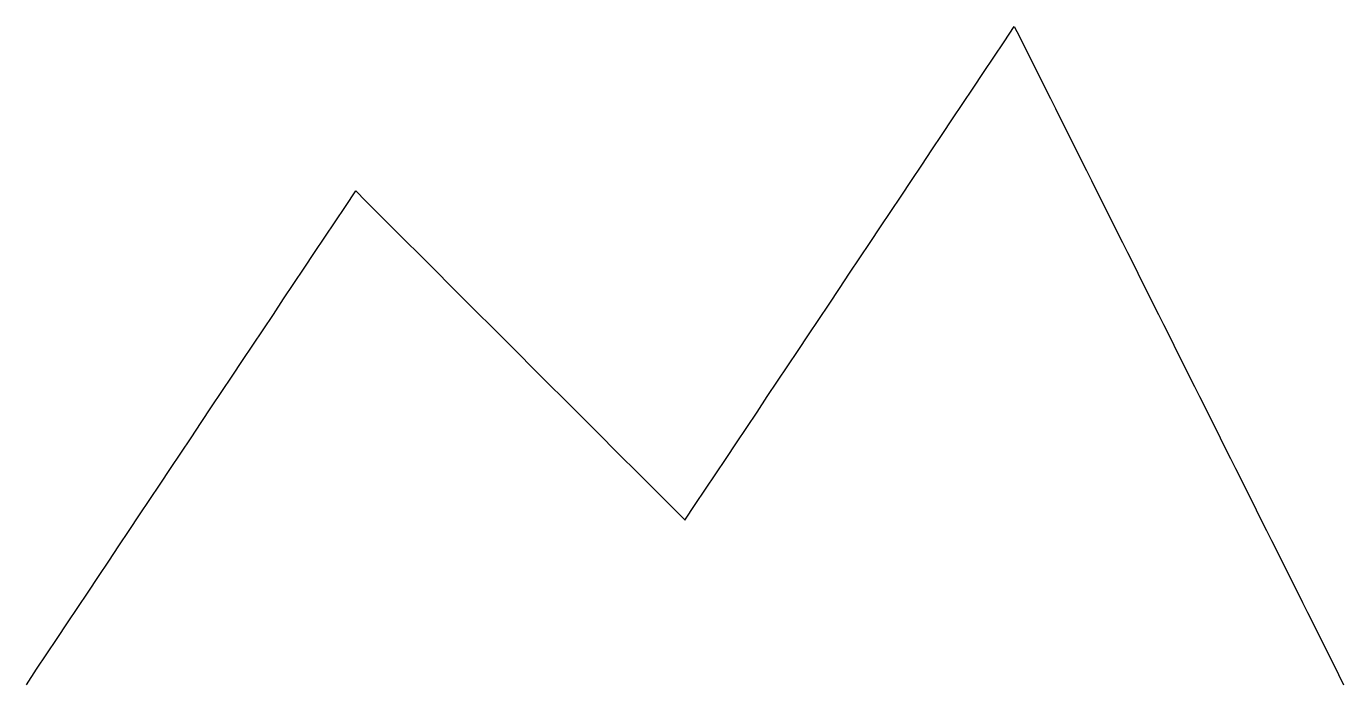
# Model space of a CAD drawing. Header units: metres. Extents: x 0 to 8, y 0 to 4.
import ezdxf

# ---------------------------------------------------------------- set-up
doc = ezdxf.new("R2010")
doc.units = ezdxf.units.M

msp = doc.modelspace()

# ---------------------------------------------------------------- linework, layer by layer
for points in [[(4, 1), (6, 4)], [(6, 4), (8, 0)], [(0, 0), (2, 3)], [(2, 3), (4, 1)]]:
    msp.add_spline(points, degree=3)

doc.saveas('drawing.dxf')
